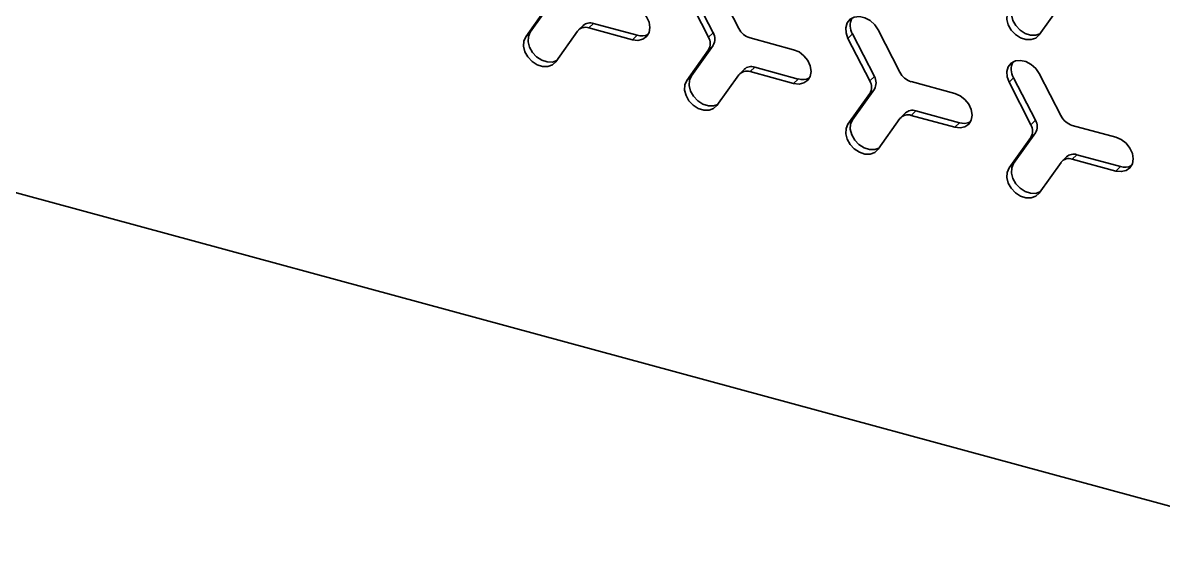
# Model space of a CAD drawing. Header units: millimetres. Extents: x 7903 to 12943, y 1512 to 5076.
# Drawn here: x 12252.4 to 12375.9, y 2829.5 to 2885.7 of the extents above; entities that cross this region are included whole.
import ezdxf

# ---------------------------------------------------------------- set-up
doc = ezdxf.new("R2010")
doc.units = ezdxf.units.MM

# ---------------------------------------------------------------- blocks, each defined once
blk = doc.blocks.new('工程图视图10')
at = {"color": 7, "linetype": 'Continuous', "lineweight": 35}
for p, q in [((-335.6, 92.67), (-333.24, 88.07)), ((-338.86, 91.73), (-336.5, 87.13)), ((-336.01, 87.61), (-338.37, 92.21)), ((-356.32, 87.18), (-353.96, 90.5)), ((-353.46, 90.98), (-355.82, 87.67)), ((-300.69, 87.38), (-298.33, 90.7)), ((-353.05, 84.46), (-350.69, 87.78)), ((-350.08, 88.39), (-350.58, 87.91)), ((-348.97, 88.62), (-349.46, 88.13)), ((-344.75, 86.85), (-349.46, 88.13)), ((-348.97, 88.62), (-344.25, 87.34)), ((-318.14, 87.92), (-315.78, 83.32)), ((-355.82, 87.67), (-356.32, 87.18)), ((-344.25, 87.34), (-344.75, 86.85)), ((-336.01, 87.61), (-336.5, 87.13)), ((-327.29, 85.77), (-332.01, 87.05)), ((-320.91, 87.47), (-321.41, 86.98)), ((-321.41, 86.98), (-319.05, 82.38)), ((-318.55, 82.87), (-320.91, 87.47)), ((-160.34, 1.99), (-466.93, 85.32)), ((-160.34, 1.99), (-466.93, 85.32)), ((-338.86, 82.44), (-336.5, 85.76)), ((-336.01, 86.24), (-338.37, 82.92)), ((-336.01, 86.24), (-336.5, 85.76)), ((-338.37, 82.92), (-338.86, 82.44)), ((-335.6, 79.72), (-333.24, 83.04)), ((-332.63, 83.65), (-333.13, 83.16)), ((-331.51, 83.88), (-332.01, 83.39)), ((-327.29, 82.11), (-332.01, 83.39)), ((-331.51, 83.88), (-326.8, 82.59)), ((-318.55, 82.87), (-319.05, 82.38)), ((-300.69, 83.18), (-298.33, 78.58)), ((-326.8, 82.59), (-327.29, 82.11)), ((-309.84, 81.02), (-314.56, 82.31)), ((-303.46, 82.73), (-303.96, 82.24)), ((-303.96, 82.24), (-301.6, 77.64)), ((-301.1, 78.13), (-303.46, 82.73)), ((-321.41, 77.69), (-319.05, 81.01)), ((-318.55, 81.5), (-320.91, 78.18)), ((-318.55, 81.5), (-319.05, 81.01)), ((-314.06, 79.13), (-314.56, 78.65)), ((-314.06, 79.13), (-309.34, 77.85)), ((-320.91, 78.18), (-321.41, 77.69)), ((-318.14, 74.98), (-315.78, 78.3)), ((-315.18, 78.91), (-315.68, 78.42)), ((-309.84, 77.37), (-314.56, 78.65)), ((-309.34, 77.85), (-309.84, 77.37)), ((-301.1, 78.13), (-301.6, 77.64)), ((-301.1, 76.75), (-303.46, 73.44)), ((-301.1, 76.75), (-301.6, 76.27)), ((-292.39, 76.28), (-297.11, 77.56)), ((-303.96, 72.95), (-301.6, 76.27)), ((-297.73, 74.16), (-298.22, 73.68)), ((-296.61, 74.39), (-297.11, 73.9)), ((-296.61, 74.39), (-291.89, 73.11)), ((-303.46, 73.44), (-303.96, 72.95)), ((-300.69, 70.23), (-298.33, 73.55)), ((-292.39, 72.62), (-297.11, 73.9)), ((-291.89, 73.11), (-292.39, 72.62))]:
    blk.add_line(p, q, dxfattribs=at)
at = {"color": 7, "linetype": 'Continuous', "lineweight": 35, "flags": 128}
for points in [[(-344.75, 86.85), (-344.16, 86.78), (-343.64, 86.9), (-343.22, 87.19), (-342.95, 87.63), (-342.86, 88.17), (-342.95, 88.76), (-343.22, 89.34), (-343.64, 89.86), (-344.16, 90.26), (-344.75, 90.51)], [(-300.61, 87.49), (-301.06, 87.34), (-301.63, 87.35), (-302.22, 87.54), (-302.77, 87.89), (-303.23, 88.38), (-303.55, 88.95), (-303.7, 89.54), (-303.67, 90.1), (-303.46, 90.58)], [(-318.14, 87.92), (-318.51, 88.47), (-319.01, 88.92), (-319.58, 89.22), (-320.17, 89.35), (-320.72, 89.29), (-321.18, 89.06), (-321.5, 88.67), (-321.65, 88.15), (-321.62, 87.58), (-321.41, 86.98)], [(-303.96, 90.09), (-304.17, 89.62), (-304.2, 89.05), (-304.05, 88.46), (-303.73, 87.89), (-303.27, 87.41), (-302.72, 87.05), (-302.13, 86.86), (-301.56, 86.86), (-301.06, 87.03), (-300.69, 87.38)], [(-356.32, 87.18), (-356.53, 86.7), (-356.56, 86.14), (-356.41, 85.55), (-356.08, 84.98), (-355.62, 84.49), (-355.07, 84.14), (-354.48, 83.95), (-353.91, 83.94), (-353.42, 84.12), (-353.05, 84.46)], [(-352.96, 84.58), (-353.42, 84.43), (-353.99, 84.44), (-354.58, 84.63), (-355.13, 84.98), (-355.59, 85.47), (-355.91, 86.03), (-356.06, 86.63), (-356.03, 87.19), (-355.82, 87.67)], [(-327.29, 82.11), (-326.71, 82.04), (-326.19, 82.16), (-325.77, 82.45), (-325.5, 82.88), (-325.41, 83.42), (-325.5, 84.02), (-325.77, 84.6), (-326.19, 85.12), (-326.71, 85.52), (-327.29, 85.77)], [(-300.69, 83.18), (-301.06, 83.73), (-301.56, 84.17), (-302.13, 84.48), (-302.72, 84.61), (-303.27, 84.55), (-303.73, 84.32), (-304.05, 83.92), (-304.2, 83.41), (-304.17, 82.83), (-303.96, 82.24)], [(-335.51, 79.84), (-335.96, 79.69), (-336.53, 79.69), (-337.12, 79.88), (-337.67, 80.24), (-338.13, 80.72), (-338.45, 81.29), (-338.61, 81.88), (-338.58, 82.45), (-338.37, 82.92)], [(-338.86, 82.44), (-339.07, 81.96), (-339.11, 81.4), (-338.95, 80.8), (-338.63, 80.24), (-338.17, 79.75), (-337.62, 79.4), (-337.03, 79.21), (-336.46, 79.2), (-335.97, 79.38), (-335.6, 79.72)], [(-309.84, 77.37), (-309.26, 77.3), (-308.73, 77.41), (-308.32, 77.7), (-308.05, 78.14), (-307.95, 78.68), (-308.05, 79.27), (-308.32, 79.85), (-308.73, 80.37), (-309.26, 80.78), (-309.84, 81.02)], [(-318.06, 75.09), (-318.51, 74.94), (-319.08, 74.95), (-319.67, 75.14), (-320.22, 75.49), (-320.68, 75.98), (-321, 76.55), (-321.16, 77.14), (-321.12, 77.7), (-320.91, 78.18)], [(-321.41, 77.69), (-321.62, 77.22), (-321.65, 76.65), (-321.5, 76.06), (-321.18, 75.49), (-320.72, 75.01), (-320.17, 74.65), (-319.58, 74.46), (-319.01, 74.46), (-318.51, 74.63), (-318.14, 74.98)], [(-292.39, 72.62), (-291.81, 72.55), (-291.28, 72.67), (-290.86, 72.96), (-290.59, 73.4), (-290.5, 73.94), (-290.59, 74.53), (-290.86, 75.11), (-291.28, 75.63), (-291.81, 76.03), (-292.39, 76.28)], [(-303.96, 72.95), (-304.17, 72.47), (-304.2, 71.91), (-304.05, 71.32), (-303.73, 70.75), (-303.27, 70.26), (-302.72, 69.91), (-302.13, 69.72), (-301.56, 69.71), (-301.06, 69.89), (-300.69, 70.23)], [(-300.61, 70.35), (-301.06, 70.2), (-301.63, 70.21), (-302.22, 70.4), (-302.77, 70.75), (-303.23, 71.24), (-303.55, 71.8), (-303.7, 72.4), (-303.67, 72.96), (-303.46, 73.44)]]:
    blk.add_lwpolyline(points, dxfattribs=at)
at = {"color": 7, "linetype": 'Continuous', "lineweight": 35}
for centre, radius, start, end in [((-319.4, 88.39), 1.77, 153.2399, 211.4354), ((-349.83, 87.1), 1.1, 70.6463, 141.4635), ((-349.33, 87.55), 1.13, 71.0854, 131.8246), ((-331.44, 88.98), 2.02, 207.0049, 253.519), ((-343.76, 88.85), 1.59, 252.1632, 296.8169), ((-337.65, 86.44), 1.33, 328.9842, 31.0158), ((-337.15, 86.93), 1.33, 328.9842, 31.0158), ((-301.95, 83.65), 1.77, 153.2399, 211.4354), ((-332.38, 82.35), 1.1, 70.6463, 141.4635), ((-331.88, 82.81), 1.13, 71.0854, 131.8246), ((-319.69, 82.18), 1.33, 328.9842, 31.0158), ((-313.99, 84.24), 2.02, 207.0049, 253.519), ((-326.31, 84.11), 1.59, 252.1632, 296.8169), ((-320.19, 81.7), 1.33, 328.9842, 31.0158), ((-314.43, 78.07), 1.13, 71.0854, 131.8246), ((-314.92, 77.61), 1.1, 70.6463, 141.4635), ((-308.86, 79.37), 1.59, 252.1632, 296.8169), ((-302.24, 77.44), 1.33, 328.9842, 31.0158), ((-296.53, 79.5), 2.02, 207.0049, 253.519), ((-302.74, 76.95), 1.33, 328.9842, 31.0158), ((-296.97, 73.32), 1.13, 71.0854, 131.8246), ((-297.47, 72.87), 1.1, 70.6463, 141.4635), ((-291.4, 74.62), 1.59, 252.1632, 296.8169)]:
    blk.add_arc(centre, radius, start, end, dxfattribs=at)

msp = doc.modelspace()

# ---------------------------------------------------------------- block references
at = {"color": 7, "linetype": 'Continuous', "lineweight": 35}
msp.add_blockref('工程图视图10', (12663.19368, 2797.0249), dxfattribs=at)

doc.saveas('drawing.dxf')
